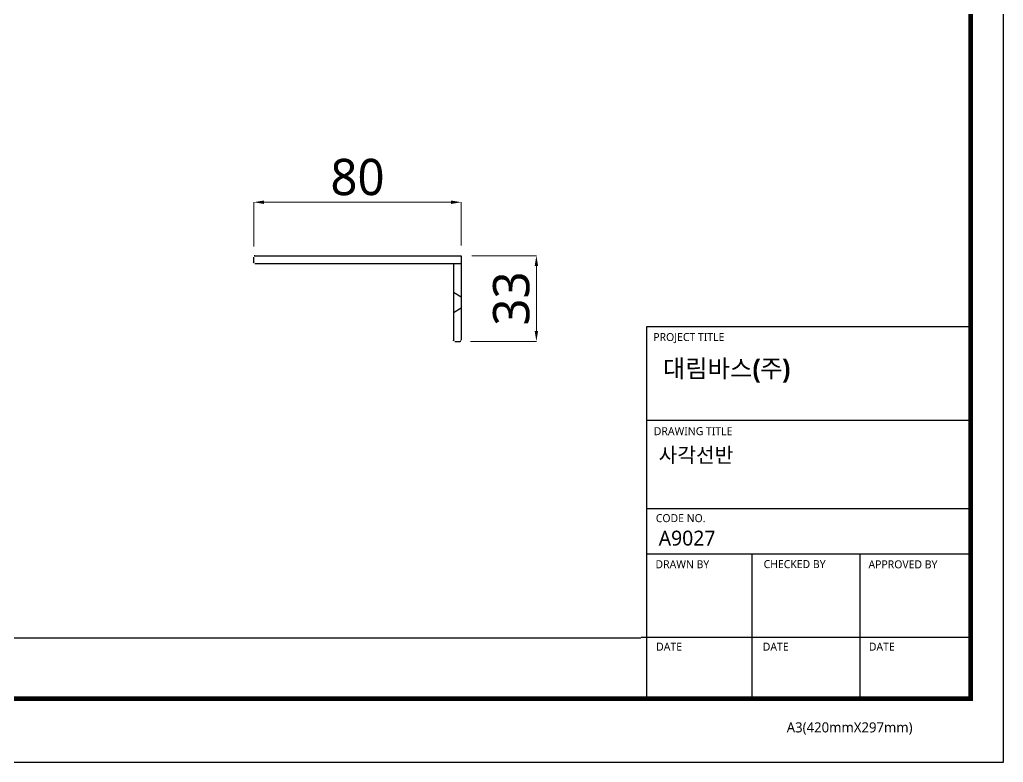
# Model space of a CAD drawing. Extents: x 16296675035 to 16296675816, y -37409618718 to -37409618145.
# Drawn here: x 16296675437.1 to 16296675816.1, y -37409618717.6 to -37409618431.4 of the extents above; entities that cross this region are included whole.
import ezdxf

# ---------------------------------------------------------------- set-up
doc = ezdxf.new("R2010")
doc.units = 0
doc.header["$LTSCALE"] = 10
doc.header["$MEASUREMENT"] = 0
doc.header["$PDMODE"] = 3
doc.header["$PDSIZE"] = -10
doc.linetypes.add('JIS_02_0.7', pattern=[1.35, 0.75, -0.6])
doc.layers.get('0').update_dxf_attribs({"linetype": 'CONTINUOUS'})
doc.layers.get('DEFPOINTS').update_dxf_attribs({"linetype": 'CONTINUOUS'})
doc.layers.add('BODY', color=7, linetype='CONTINUOUS')
doc.styles.add('Daelim Dimension', font='')
doc.styles.get('Daelim Dimension').set_extended_font_data('NanumGothic')
doc.dimstyles.new('DEFAULT', dxfattribs={"dimscale": 2, "dimtxt": 2, "dimasz": 2, "dimexe": 0, "dimexo": 2, "dimgap": 1, "dimtad": 1, "dimdec": 1, "dimzin": 9, "dimdsep": 46, "dimtxsty": 'Daelim Dimension', "dimcen": 0.5, "dimclrd": 252, "dimclre": 252, "dimclrt": 3, "dimadec": 1, "dimazin": 0, "dimtfac": 1, "dimtdec": 1, "dimtix": 1, "dimtmove": 0, "dimatfit": 3, "dimfxl": 1, "dimtolj": 1, "dimtzin": 1, "dimlwd": 9, "dimlwe": 9, "dimarcsym": 0})

# ---------------------------------------------------------------- blocks, each defined once
blk = doc.blocks.new('*D4')
at = {"color": 5, "lineweight": 9, "ltscale": 0.5, "transparency": 16777216}
for p, q in [((16296675611.25435, -37409618522.37096), (16296675636.17004, -37409618522.37096)), ((16296675636.17004, -37409618526.37096), (16296675636.17004, -37409618551.37096)), ((16296675610.75435, -37409618555.37096), (16296675636.17004, -37409618555.37096))]:
    blk.add_line(p, q, dxfattribs=at)
at = {"color": 5, "ltscale": 0.5, "transparency": 16777216}
for points in [[(16296675635.50337, -37409618526.37096), (16296675636.8367, -37409618526.37096), (16296675636.17004, -37409618522.37096)], [(16296675635.50337, -37409618551.37096), (16296675636.8367, -37409618551.37096), (16296675636.17004, -37409618555.37096)]]:
    blk.add_solid(points, dxfattribs=at)
at = {"layer": 'DEFPOINTS', "color": 0, "ltscale": 0.5, "transparency": 16777216}
for p in [(16296675607.25435, -37409618522.37096), (16296675606.75435, -37409618555.37096), (16296675636.17004, -37409618555.37096)]:
    blk.add_point(p, dxfattribs=at)
at = {"color": 7, "ltscale": 0.5, "transparency": 16777216, "insert": (16296675626.53914, -37409618538.87096), "char_height": 14, "attachment_point": 5, "rotation": 90, "style": 'Daelim Dimension'}
blk.add_mtext('\\A1;33', dxfattribs=at)
blk = doc.blocks.new('*D2')
at = {"color": 5, "lineweight": 9, "ltscale": 0.5, "transparency": 16777216}
for p, q in [((16296675527.25435, -37409618518.87096), (16296675527.25435, -37409618501.75279)), ((16296675531.25435, -37409618501.75279), (16296675603.25435, -37409618501.75279)), ((16296675607.25435, -37409618518.37096), (16296675607.25435, -37409618501.75279))]:
    blk.add_line(p, q, dxfattribs=at)
at = {"color": 5, "ltscale": 0.5, "transparency": 16777216}
for points in [[(16296675531.25435, -37409618501.08613), (16296675531.25435, -37409618502.41946), (16296675527.25435, -37409618501.75279)], [(16296675603.25435, -37409618501.08613), (16296675603.25435, -37409618502.41946), (16296675607.25435, -37409618501.75279)]]:
    blk.add_solid(points, dxfattribs=at)
at = {"layer": 'DEFPOINTS', "color": 0, "ltscale": 0.5, "transparency": 16777216}
for p in [(16296675607.25435, -37409618501.75279), (16296675527.25435, -37409618522.87096), (16296675607.25435, -37409618522.37096)]:
    blk.add_point(p, dxfattribs=at)
at = {"color": 7, "ltscale": 0.5, "transparency": 16777216, "insert": (16296675567.25435, -37409618492.1319), "char_height": 14, "attachment_point": 5, "style": 'Daelim Dimension'}
blk.add_mtext('\\A1;80', dxfattribs=at)

msp = doc.modelspace()

# ---------------------------------------------------------------- linework, layer by layer
for p in [(16296675607.25, -37409618522.37), (16296675604.25, -37409618525.37)]:
    msp.add_line(p, (16296675607.25, -37409618525.37))
at = {"linetype": 'JIS_02_0.7'}
for p, q in [((16296675604.25, -37409618536.47), (16296675607.25, -37409618538.27)), ((16296675604.25, -37409618544.27), (16296675607.25, -37409618542.47))]:
    msp.add_line(p, q, dxfattribs=at)
at = {"color": 5, "ltscale": 40}
for p, q in [((16296675803.42, -37409618549.81), (16296675678.57, -37409618549.81)), ((16296675803.42, -37409618585.9), (16296675678.57, -37409618585.9)), ((16296675803.42, -37409618585.9), (16296675678.57, -37409618585.9)), ((16296675803.42, -37409618619.85), (16296675678.57, -37409618619.85)), ((16296675803.42, -37409618619.85), (16296675678.57, -37409618619.85)), ((16296675803.42, -37409618637.36), (16296675678.57, -37409618637.36)), ((16296675803.42, -37409618637.36), (16296675678.57, -37409618637.36)), ((16296675719.12, -37409618637.36), (16296675719.12, -37409618693.09)), ((16296675760.74, -37409618637.36), (16296675760.74, -37409618693.09)), ((16296675803.42, -37409618669.55), (16296675676.59, -37409618669.55)), ((16296675803.42, -37409618669.55), (16296675679.54, -37409618669.55)), ((16296675803.42, -37409618693.09), (16296675696.42, -37409618693.09))]:
    msp.add_line(p, q, dxfattribs=at)
at = {"color": 5, "ltscale": 0.5}
msp.add_line((16296675678.57, -37409618549.81), (16296675678.57, -37409618693.85), dxfattribs=at)
at = {"color": 5}
msp.add_line((16296675047.42, -37409618669.64), (16296675676.44, -37409618669.64), dxfattribs=at)
at = {"ltscale": 0.5}
msp.add_lwpolyline([(16296675034.86, -37409618717.6), (16296675816.06, -37409618717.6), (16296675816.06, -37409618145.2), (16296675034.86, -37409618145.2)], close=True, dxfattribs=at)
at = {"color": 5, "linetype": 'ByBlock', "lineweight": 200, "const_width": 1.8}
msp.add_lwpolyline([(16296675047.42, -37409618693.09), (16296675803.42, -37409618693.09), (16296675803.42, -37409618158.49), (16296675047.42, -37409618158.49)], close=True, dxfattribs=at)
at = {"layer": 'BODY', "ltscale": 0.7}
for p, q in [((16296675527.25, -37409618522.87), (16296675527.25, -37409618524.87)), ((16296675527.75, -37409618522.37), (16296675607.25, -37409618522.37)), ((16296675527.75, -37409618525.37), (16296675607.25, -37409618525.37)), ((16296675604.25, -37409618525.37), (16296675604.25, -37409618554.87)), ((16296675607.25, -37409618525.37), (16296675607.25, -37409618554.87)), ((16296675604.75, -37409618555.37), (16296675606.75, -37409618555.37))]:
    msp.add_line(p, q, dxfattribs=at)
for centre, start, end in [((16296675527.75, -37409618522.87), 90, 180), ((16296675527.75, -37409618524.87), 180, 270), ((16296675604.75, -37409618554.87), 180, 270), ((16296675606.75, -37409618554.87), 270, 0)]:
    msp.add_arc(centre, 0.5, start, end, dxfattribs=at)

# ---------------------------------------------------------------- texts
at = {"color": 5, "ltscale": 40, "style": 'Daelim Dimension'}
for s, height, p in [('PROJECT TITLE', 3.0828, (16296675681.21, -37409618555.25)), ('DRAWING TITLE', 3.0828, (16296675681.41, -37409618591.53)), ('CODE NO.', 3.083, (16296675682.18, -37409618625.04)), ('DRAWN BY', 3.083, (16296675682.06, -37409618642.81)), ('CHECKED BY', 3.083, (16296675723.71, -37409618642.75)), ('APPROVED BY', 3.0828, (16296675764.11, -37409618642.85)), ('DATE', 3.083, (16296675682.3, -37409618674.58)), ('DATE', 3.083, (16296675723.38, -37409618674.58)), ('DATE', 3.083, (16296675764.25, -37409618674.58)), ('A3(420mmX297mm)', 3.8908, (16296675732.6, -37409618706.07))]:
    msp.add_text(s, height=height, dxfattribs=at).set_placement(p)
at = {"attachment_point": 1, "style": 'Daelim Dimension'}
for s, insert, char_height, width in [('{\\fPretendard Variable SemiBold|b0|i0|c129|p2;\\C7;대림바스(주)}', (16296675684.89, -37409618562.4), 6.8674, 110.3746), ('사각선반', (16296675683.29, -37409618596.34), 5.733, 133.5431), ('A9027', (16296675683.29, -37409618628.32), 5.733, 133.5431)]:
    msp.add_mtext(s, dxfattribs=dict(at, insert=insert, char_height=char_height, width=width))

# ---------------------------------------------------------------- dimensions: what is measured, and where the dimension line sits
at = {"color": 5, "ltscale": 0.5}
dim = msp.add_linear_dim(base=(16296675607.25, -37409618501.75), p1=(16296675527.25, -37409618522.87), p2=(16296675607.25, -37409618522.37), dimstyle='DEFAULT', override={"dimtxt": 7, "dimclrd": 5, "dimclre": 5, "dimclrt": 7}, dxfattribs=at)
dim.commit()
dim.dimension.update_dxf_attribs({"geometry": '*D2', "text_midpoint": (16296675567.25, -37409618492.13)})
dim = msp.add_linear_dim(base=(16296675636.17, -37409618555.37), p1=(16296675607.25, -37409618522.37), p2=(16296675606.75, -37409618555.37), angle=90, dimstyle='DEFAULT', override={"dimtxt": 7, "dimclrd": 5, "dimclre": 5, "dimclrt": 7}, dxfattribs=at)
dim.commit()
dim.dimension.update_dxf_attribs({"geometry": '*D4', "text_midpoint": (16296675626.54, -37409618538.87)})

doc.saveas('drawing.dxf')
